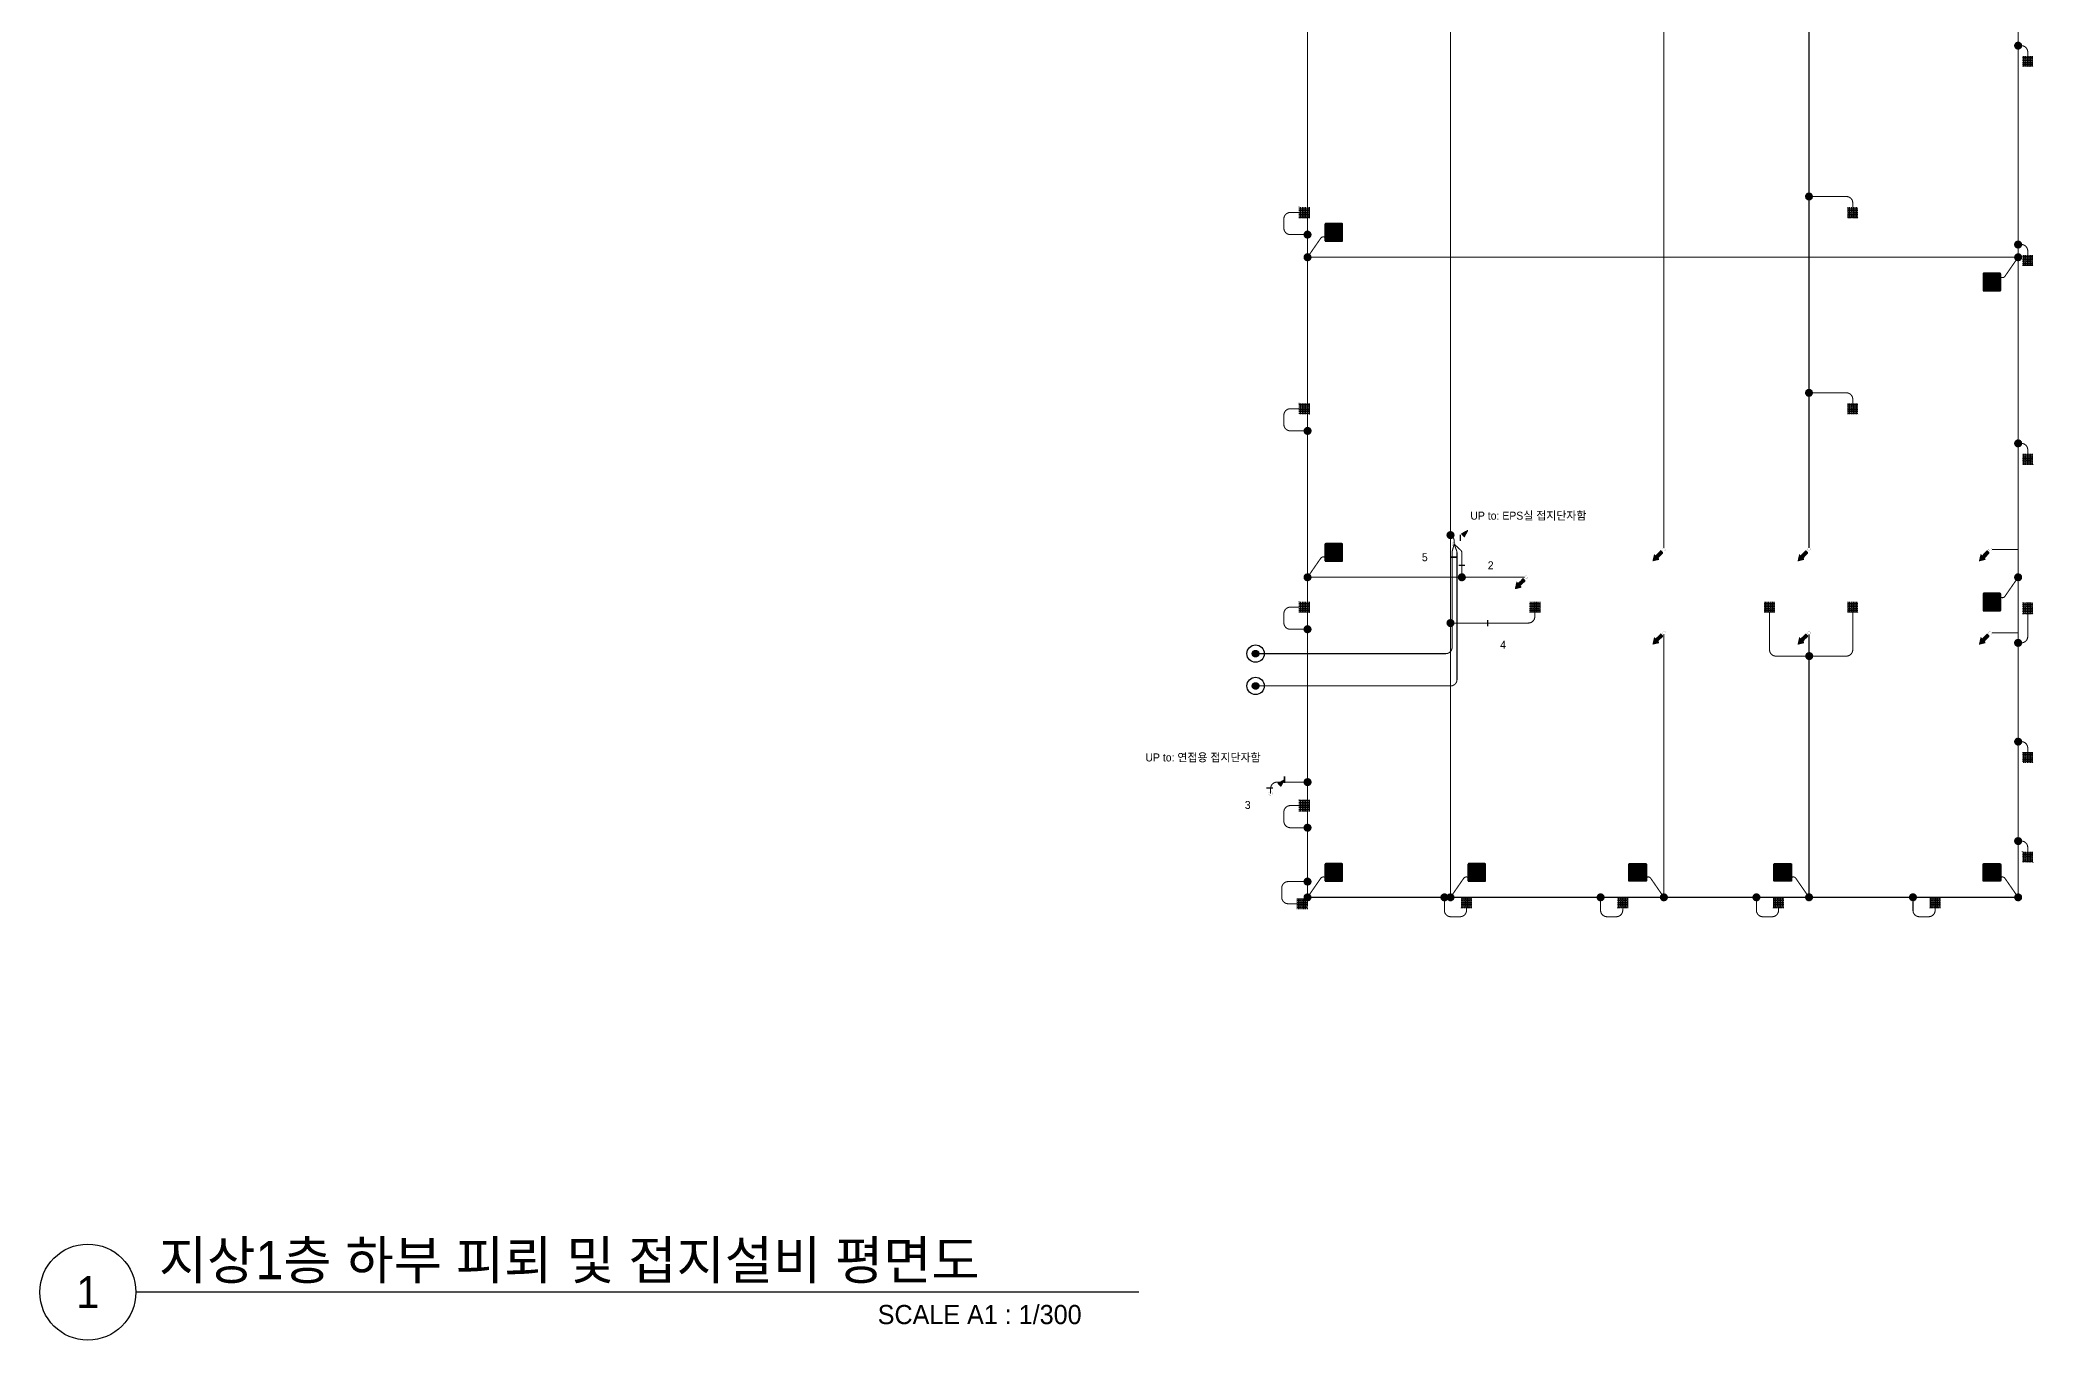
# Model space of a CAD drawing. Header units: millimetres. Extents: x 81900 to 502050, y -708375 to 1238700.
# Drawn here: x 86299 to 179707, y -525750 to -464805 of the extents above; entities that cross this region are included whole.
import ezdxf
from ezdxf.enums import TextEntityAlignment as Align

# ---------------------------------------------------------------- set-up
doc = ezdxf.new("R2010")
doc.units = ezdxf.units.MM
doc.header["$LTSCALE"] = 150
doc.set_wipeout_variables(frame=1)
for name, pattern in [('AM_ISO09W050', [22.5, 12, -1.5, 3, -1.5, 3, -1.5]), ('C2', [18.5, 13.5, -2, 1, -2]), ('HID', [2.3, 1.5, -0.8])]:
    doc.linetypes.add(name, pattern=pattern)
doc.layers.get('0').update_dxf_attribs({"lineweight": 0})
for name, color, linetype in [('------99 Grounding and Lightning', 3, 'Continuous'), ('------99 Grounding_Mesh', 6, 'Continuous'), ('-----09 E-WIRE-GV', 2, 'Continuous'), ('-----20 General Symbol', 3, 'Continuous'), ('-----29 Indicator', 1, 'Continuous'), ('-----30 Text', 2, 'Continuous'), ('-----41 Drawing Title', 2, 'Continuous')]:
    doc.layers.add(name, color=color, linetype=linetype)
doc.styles.add('ELEC', font='')
doc.styles.get('ELEC').set_extended_font_data('Dotum')

# ---------------------------------------------------------------- blocks, each defined once
blk = doc.blocks.new('구조체접속')
h = blk.add_hatch()
h.set_pattern_fill('ANGLE', color=1, scale=200)
h.set_pattern_definition([(0, (0, 0), (0, 55), [40, -15]), (90, (0, 0), (-55, 3e-15), [40, -15])])
h.paths.add_polyline_path([(168, 168), (-168, 168), (-168, -168), (168, -168)])
at = {"color": 1}
for p, q in [((166, 168), (168, 166)), ((-168, -166), (-166, -168))]:
    blk.add_line(p, q, dxfattribs=at)
at = {"color": 1, "const_width": 2}
blk.add_lwpolyline([(168, 168), (-168, 168), (-168, -168), (168, -168)], close=True, dxfattribs=at)
blk = doc.blocks.new('접속점 (본딩)')
h = blk.add_hatch(color=256)
h.dxf.hatch_style = 1
h.paths.add_polyline_path([(125, 0, 1), (-125, 0, 1)])
at = {"const_width": 2}
for points in [[(125, 0, 1), (-125, 0)], [(125, 0, -1), (-125, 0)]]:
    blk.add_lwpolyline(points, format="xyb", dxfattribs=at)
blk = doc.blocks.new('접지봉')
at = {"linetype": 'HID', "ltscale": 200}
h = blk.add_hatch(color=256, dxfattribs=at)
h.dxf.hatch_style = 1
edge = h.paths.add_edge_path()
edge.add_arc((0, 0), 102, 0, 360)
blk.add_circle((0, 0), 271)
blk.add_circle((0, 0), 102, dxfattribs=at)
blk = doc.blocks.new('STS 316 접지판')
blk.add_wipeout([(-254, -276), (-270, -270), (-276, -254), (-276, 254), (-270, 270), (-254, 276), (254, 276), (270, 270), (276, 254), (276, -254), (270, -270), (254, -276)])
h = blk.add_hatch(color=256)
h.dxf.hatch_style = 1
h.set_gradient(color1=(132, 132, 132), color2=(214, 214, 214), tint=1, name='SPHERICAL')
edge = h.paths.add_edge_path()
edge.add_line((-254, 276), (254, 276))
edge.add_arc((254, 254), 22.1, 0, 90, ccw=False)
edge.add_line((276, 254), (276, -254))
edge.add_arc((254, -254), 22.1, 270, 360, ccw=False)
edge.add_line((254, -276), (-254, -276))
edge.add_arc((-254, -254), 22.1, 180, 270, ccw=False)
edge.add_line((-276, -254), (-276, 254))
edge.add_arc((-254, 254), 22.1, 90, 180, ccw=False)
h.paths.add_polyline_path([(-169, 221), (169, 221, -0.668179), (173, 212), (-165, 212, -1.496606)], flags=16)
h.paths.add_polyline_path([(221, 169), (221, -169, -0.668179), (212, -173), (212, 165, -1.496606)], flags=16)
h.paths.add_polyline_path([(-173, -212), (165, -212, -1.496606), (169, -221), (-169, -221, -0.668179)], flags=16)
h.paths.add_polyline_path([(-221, 169, 0.022626), (-52, 0, 1.473564), (-43, 4, 0.045564)], flags=16)
h = blk.add_hatch(color=256)
h.set_gradient(color1=(255, 255, 255), tint=1, name='SPHERICAL')
edge = h.paths.add_edge_path()
edge.add_arc((-232, 232), 22.1, 0, 360)
edge = h.paths.add_edge_path()
edge.add_arc((-78, 249), 16.6, 0, 360)
edge = h.paths.add_edge_path()
edge.add_arc((78, 249), 16.6, 0, 360)
edge = h.paths.add_edge_path()
edge.add_arc((232, 232), 22.1, 0, 360)
edge = h.paths.add_edge_path()
edge.add_arc((249, -77), 16.6, 0, 360)
edge = h.paths.add_edge_path()
edge.add_arc((249, 77), 16.6, 0, 360)
edge = h.paths.add_edge_path()
edge.add_arc((-78, -249), 16.6, 0, 360)
edge = h.paths.add_edge_path()
edge.add_arc((78, -249), 16.6, 0, 360)
edge = h.paths.add_edge_path()
edge.add_arc((232, -232), 22.1, 0, 360)
edge = h.paths.add_edge_path()
edge.add_arc((-232, -232), 22.1, 0, 360)
edge = h.paths.add_edge_path()
edge.add_arc((-249, -77), 16.6, 0, 360)
edge = h.paths.add_edge_path()
edge.add_arc((-249, 77), 16.6, 0, 360)
edge = h.paths.add_edge_path()
edge.add_arc((0, 0), 22.1, 0, 360)
h = blk.add_hatch(color=256)
h.set_gradient(color1=(255, 255, 255), tint=1, name='SPHERICAL')
edge = h.paths.add_edge_path()
edge.add_arc((-249, -77), 16.6, 0, 360)
edge = h.paths.add_edge_path()
edge.add_arc((-249, 77), 16.6, 0, 360)
edge = h.paths.add_edge_path()
edge.add_arc((-232, 232), 22.1, 0, 360)
edge = h.paths.add_edge_path()
edge.add_arc((-78, 249), 16.6, 0, 360)
edge = h.paths.add_edge_path()
edge.add_arc((78, 249), 16.6, 0, 360)
edge = h.paths.add_edge_path()
edge.add_arc((0, 0), 22.1, 0, 360)
edge = h.paths.add_edge_path()
edge.add_arc((232, 232), 22.1, 0, 360)
h = blk.add_hatch(color=256)
h.set_gradient(color1=(132, 132, 132), one_color=1, tint=1, name='SPHERICAL')
edge = h.paths.add_edge_path()
edge.add_arc((0, 0), 22.1, 0, 360)
for points in [[(-254, 276), (254, 276, -0.414214), (276, 254), (276, -254, -0.414214), (254, -276), (-254, -276, -0.414214), (-276, -254), (-276, 254, -0.414214), (-254, 276, 0.033225)], [(-221, -169), (-221, 169, -0.668179), (-212, 173), (-43, 4, -0.414214), (-43, -4), (-212, -173, -0.668179), (-221, -169, -0.016281)], [(-169, 221), (169, 221, -0.668179), (173, 212), (4, 43, -0.414214), (-4, 43), (-173, 212, -0.668179), (-169, 221, -0.016281)], [(221, -169), (221, 169, 0.668179), (212, 173), (43, 4, 0.414214), (43, -4), (212, -173, 0.668179), (221, -169, 0.016281)], [(-169, -221), (169, -221, 0.668179), (173, -212), (4, -43, 0.414214), (-4, -43), (-173, -212, 0.668179), (-169, -221, 0.016281)]]:
    blk.add_lwpolyline(points, format="xyb")
for centre, radius in [((-249, 77), 16.6), ((-232, 232), 22.1), ((-78, 249), 16.6), ((0, 0), 22.1), ((78, 249), 16.6), ((232, 232), 22.1), ((249, 77), 16.6), ((-249, -77), 16.6), ((-232, -232), 22.1), ((-78, -249), 16.6), ((78, -249), 16.6), ((232, -232), 22.1), ((249, -77), 16.6)]:
    blk.add_circle(centre, radius)
blk = doc.blocks.new('A$Ccb354d3c')
at = {"layer": '------99 Grounding_Mesh', "xscale": 1.5, "yscale": 1.5, "zscale": 1.5}
for name, p in [('접속점 (본딩)', (0, 0)), ('STS 316 접지판', (1232, -1164))]:
    blk.add_blockref(name, p, dxfattribs=at)
at = {"layer": '------99 Grounding_Mesh', "linetype": 'AM_ISO09W050', "ltscale": 0.12, "const_width": 50}
blk.add_lwpolyline([(619, -893), (0, 0)], dxfattribs=at)
blk.add_lwpolyline([(619, -893, 0.714131), (884, -816)], format="xyb", dxfattribs=at)
blk = doc.blocks.new('입상입하1')
h = blk.add_hatch()
h.set_pattern_fill('ANSI31', color=256, scale=50, angle=135)
h.set_pattern_definition([(180, (845993.8846, 610394.13), (-1e-14, -6.25), [])])
h.paths.add_polyline_path([(432, 432), (321, 228), (229, 321)])
at = {"const_width": 3.93}
blk.add_lwpolyline([(0, 61, -1), (0, -61, -1), (0, 61)], format="xyb", dxfattribs=at)
for points in [[(43, 43), (275, 275)], [(434, 433), (322, 227), (229, 321), (434, 433)]]:
    blk.add_lwpolyline(points, dxfattribs=at)
blk = doc.blocks.new('입상입하2')
h = blk.add_hatch()
h.set_pattern_fill('ANSI31', color=256, scale=100, angle=135)
h.set_pattern_definition([(180, (0, 0), (-2e-14, -12.5), [])])
h.paths.add_polyline_path([(326, 242), (377, 192), (433, 433), (192, 377), (242, 326), (39, 124), (124, 39)])
at = {"const_width": 3.93}
blk.add_lwpolyline([(0, 61, -1), (0, -61, -1), (0, 61)], format="xyb", dxfattribs=at)
blk.add_lwpolyline([(377, 192), (326, 242), (124, 39), (39, 124), (242, 326), (192, 377), (433, 433)], close=True, dxfattribs=at)

msp = doc.modelspace()

# ---------------------------------------------------------------- linework, layer by layer
at = {"layer": '------99 Grounding_Mesh', "linetype": 'AM_ISO09W050', "const_width": 50, "elevation": 0}
for points in [[(152404, -402995), (152404, -504995)], [(179002, -424669), (179005, -504995)], [(145704, -459995), (145704, -504995)], [(162404, -461169), (162404, -488621)], [(169204, -461169), (169204, -488621)], [(145705, -474995), (179004, -474995)], [(177777, -488695), (179005, -488695)], [(162404, -492669), (162404, -504995)], [(169204, -492669), (169204, -504995)], [(177777, -492595), (179005, -492595)], [(145705, -504995), (179004, -504995)]]:
    msp.add_lwpolyline(points, dxfattribs=at)
at = {"layer": '-----09 E-WIRE-GV', "color": 4, "linetype": 'C2', "ltscale": 0.1, "const_width": 50}
for points in [[(179454, -465573), (179454, -465378, 0.414214), (179154, -465078), (179004, -465078)], [(171254, -472643), (171254, -472448, 0.414214), (170954, -472148), (169204, -472148)], [(145302, -472895), (144896, -472895, 0.414214), (144596, -473195), (144596, -473632, 0.414214), (144896, -473932), (145704, -473932)], [(179454, -474893), (179454, -474698, 0.414214), (179154, -474398), (179004, -474398)], [(171254, -481843), (171254, -481648, 0.414214), (170954, -481348), (169204, -481348)], [(145302, -482095), (144896, -482095, 0.414214), (144596, -482395), (144596, -482832, 0.414214), (144896, -483132), (145704, -483132)], [(179454, -484213), (179454, -484018, 0.414214), (179154, -483718), (179004, -483718)], [(145302, -491395), (144896, -491395, 0.414214), (144596, -491695), (144596, -492132, 0.414214), (144896, -492432), (145704, -492432)], [(167354, -491642), (167354, -493389, 0.414214), (167654, -493689), (169328, -493689)], [(171254, -491642), (171254, -493389, -0.414214), (170954, -493689), (169328, -493689)], [(179454, -498193), (179454, -497998, 0.414214), (179154, -497698), (179004, -497698)], [(145302, -500695), (144896, -500695, 0.414214), (144596, -500995), (144596, -501432, 0.414214), (144896, -501732), (145704, -501732)], [(179454, -502853), (179454, -502658, 0.414214), (179154, -502358), (179004, -502358)], [(145202, -505295), (144796, -505295, -0.414214), (144496, -504995), (144496, -504558, -0.414214), (144796, -504258), (145704, -504258)]]:
    msp.add_lwpolyline(points, format="xyb", dxfattribs=at)
at = {"layer": '-----09 E-WIRE-GV', "color": 2, "linetype": 'C2', "ltscale": 0.3, "const_width": 50}
for points in [[(143268, -495087), (152408, -495087, 0.414214), (152708, -494787), (152708, -488849, 0.089446), (152689, -488744), (152574, -488435)], [(143268, -493574), (152180, -493574, 0.414214), (152480, -493274), (152480, -488834, -0.063965), (152489, -488758), (152574, -488435)]]:
    msp.add_lwpolyline(points, format="xyb", dxfattribs=at)
at = {"layer": '-----09 E-WIRE-GV', "color": 1, "linetype": 'C2', "ltscale": 0.3, "const_width": 50}
for points in [[(152574, -488435), (152574, -488290, 0.28826), (152404, -488019, 0.28826)], [(152936, -489995), (152936, -488865, 0.089446), (152917, -488760), (152574, -488435)]]:
    msp.add_lwpolyline(points, format="xyb", dxfattribs=at)
at = {"layer": '-----09 E-WIRE-GV', "color": 4, "linetype": 'C2', "ltscale": 0.1, "const_width": 50, "elevation": 0}
for points in [[(156354, -491647), (156354, -491839, -0.414214), (156054, -492139), (152404, -492139)], [(179454, -491702), (179454, -492768, -0.414214), (179154, -493068), (179004, -493068)], [(153154, -505497), (153154, -505604, -0.414214), (152854, -505904), (152417, -505904, -0.414214), (152117, -505604), (152117, -504995)], [(160474, -505497), (160474, -505604, -0.414214), (160174, -505904), (159737, -505904, -0.414214), (159437, -505604), (159437, -504995)], [(167777, -505497), (167777, -505604, -0.414214), (167477, -505904), (167040, -505904, -0.414214), (166740, -505604), (166740, -504995)], [(175114, -505497), (175114, -505604, -0.414214), (174814, -505904), (174377, -505904, -0.414214), (174077, -505604), (174077, -504995)]]:
    msp.add_lwpolyline(points, format="xyb", dxfattribs=at)
at = {"layer": '-----09 E-WIRE-GV', "color": 3, "linetype": 'C2', "ltscale": 0.3, "const_width": 50}
msp.add_lwpolyline([(143974, -500130), (143974, -499896, -0.414214), (144274, -499596), (145704, -499596)], format="xyb", dxfattribs=at)
at = {"layer": '-----29 Indicator'}
for points in [[(153245, -487134, 0, 0, 0), (152861, -487134, 0, 0, 0), (152861, -487998, 64.2, 64.2, 0), (152861, -488298, 0, 0, 0)], [(144240, -498467, 0, 0, 0), (144624, -498467, 0, 0, 0), (144624, -499330, 64.2, 64.2, 0), (144624, -499631, 0, 0, 0)]]:
    msp.add_lwpolyline(points, format="xyseb", dxfattribs=at)
at = {"layer": '-----41 Drawing Title', "color": 7}
msp.add_line((137801, -523500), (90799, -523500), dxfattribs=at)
msp.add_circle((88549, -523500), 2250, dxfattribs=at)

# ---------------------------------------------------------------- block references
at = {"layer": '------99 Grounding and Lightning', "yscale": 1.5, "zscale": 1.5}
for name, p, xscale, rotation in [('접속점 (본딩)', (179004, -465078), -1.5, 180), ('구조체접속', (179454, -465825), 1.5, 89.99999999999999), ('구조체접속', (145554, -472895), 1.5, 269.9999999999999), ('접속점 (본딩)', (169204, -472148), -1.5, 180), ('구조체접속', (171254, -472895), 1.5, 269.9999999999999), ('접속점 (본딩)', (145704, -473932), -1.5, 270), ('접속점 (본딩)', (179004, -474398), -1.5, 180), ('구조체접속', (179454, -475145), 1.5, 89.99999999999999), ('구조체접속', (145554, -482095), 1.5, 269.9999999999999), ('접속점 (본딩)', (169204, -481348, 0), -1.5, 180), ('구조체접속', (171254, -482095), 1.5, 269.9999999999999), ('접속점 (본딩)', (145704, -483132), -1.5, 270), ('접속점 (본딩)', (179004, -483718), -1.5, 180), ('구조체접속', (179454, -484465), 1.5, 89.99999999999999), ('접속점 (본딩)', (152404, -488019), 1.5, 90.00000000000001), ('접속점 (본딩)', (152936, -489995), -1.5, 270), ('구조체접속', (145554, -491395), 1.5, 269.9999999999999), ('구조체접속', (156354, -491395), 1.5, 269.9999999999999), ('구조체접속', (167354, -491395), 1.5, 269.9999999999999), ('구조체접속', (171254, -491395), 1.5, 269.9999999999999), ('구조체접속', (179454, -491455), 1.5, 89.99999999999999), ('접속점 (본딩)', (145704, -492432), -1.5, 270), ('접속점 (본딩)', (152404, -492139), -1.5, 270), ('접지봉', (143268, -493574), 1.5, 90), ('접속점 (본딩)', (179004, -493068), -1.5, 180), ('접속점 (본딩)', (169213, -493689), -1.5, 180), ('접지봉', (143268, -495087), 1.5, 90), ('접속점 (본딩)', (179004, -497698), -1.5, 180), ('구조체접속', (179454, -498445), 1.5, 89.99999999999999), ('접속점 (본딩)', (145704, -499596), -1.5, 270), ('구조체접속', (145554, -500695), 1.5, 269.9999999999999), ('접속점 (본딩)', (145704, -501732), -1.5, 270), ('접속점 (본딩)', (179004, -502358), -1.5, 180), ('구조체접속', (179454, -503105), 1.5, 89.99999999999999), ('접속점 (본딩)', (145704, -504258), 1.5, 270)]:
    msp.add_blockref(name, p, dxfattribs=dict(at, xscale=xscale, rotation=rotation))
at = {"layer": '------99 Grounding and Lightning', "xscale": 1.5, "yscale": 1.5, "zscale": 1.5}
for name, p in [('구조체접속', (145454, -505295)), ('접속점 (본딩)', (152117, -504995)), ('구조체접속', (153154, -505245)), ('접속점 (본딩)', (159437, -504995)), ('구조체접속', (160474, -505245)), ('접속점 (본딩)', (166740, -504995)), ('구조체접속', (167777, -505245)), ('접속점 (본딩)', (174077, -504995)), ('구조체접속', (175114, -505245))]:
    msp.add_blockref(name, p, dxfattribs=at)
at = {"layer": '-----20 General Symbol', "xscale": 1.2, "yscale": 1.2, "zscale": 1.2, "rotation": 180}
for p in [(162404, -488695), (169204, -488695), (177704, -488695), (155954, -489995), (162404, -492595), (169204, -492595), (177704, -492595)]:
    msp.add_blockref('입상입하2', p, dxfattribs=at)
at = {"layer": '-----20 General Symbol', "xscale": 1.5, "yscale": 1.5, "zscale": 1.5}
msp.add_blockref('입상입하1', (143974, -500130), dxfattribs=at)

# ---------------------------------------------------------------- texts
at = {"layer": '-----41 Drawing Title', "color": 2, "style": 'ELEC'}
msp.add_text('지상1층 하부 피뢰 및 접지설비 평면도', height=1800, dxfattribs=at).set_placement((91879, -522900))
at = {"layer": '-----41 Drawing Title', "color": 7, "style": 'ELEC'}
msp.add_text('1', height=1500, dxfattribs=at).set_placement((88549, -523500), align=Align.MIDDLE)
at = {"layer": '-----41 Drawing Title', "style": 'ELEC'}
msp.add_text('SCALE A1 : 1/300', height=900, dxfattribs=at).set_placement((135117, -525000), align=Align.RIGHT)

# ---------------------------------------------------------------- wipeouts: each hides what was drawn before it
for points in [[(153949, -489633), (153949, -489227), (154301, -489024), (154652, -489227), (154652, -489633), (154301, -489835)], [(154532, -493356), (154532, -492950), (154883, -492747), (155235, -492950), (155235, -493356), (154883, -493559)], [(142563, -500865), (142563, -500460), (142915, -500257), (143266, -500460), (143266, -500865), (142915, -501068)]]:
    msp.add_wipeout(points).dxf.layer = '-----29 Indicator'

# ---------------------------------------------------------------- next in the draw order: linework, layer by layer
at = {"layer": '------99 Grounding_Mesh', "linetype": 'AM_ISO09W050', "const_width": 50, "elevation": 0}
msp.add_lwpolyline([(145704, -489995), (155880, -489995)], dxfattribs=at)
at = {"layer": '-----29 Indicator'}
msp.add_lwpolyline([(153949, -489430, 0, 0, 0), (153086, -489430, 64.2, 64.2, 0), (152786, -489430, 0, 0, 0)], format="xyseb", dxfattribs=at)
at = {"layer": '-----29 Indicator', "elevation": 0}
for points in [[(154532, -493153, 0, 0, 0), (154148, -493153, 0, 0, 0), (154148, -492290, 64.2, 64.2, 0), (154148, -491989, 0, 0, 0)], [(142915, -500257, 0, 0, 0), (142915, -499873, 0, 0, 0), (143778, -499873, 64.2, 64.2, 0), (144078, -499873, 0, 0, 0)]]:
    msp.add_lwpolyline(points, format="xyseb", dxfattribs=at)

# ---------------------------------------------------------------- next in the draw order: block references
at = {"layer": '-----09 E-WIRE-GV', "xscale": -1, "rotation": 180}
for p in [(145704, -474995), (145704, -504995), (152404, -504995)]:
    msp.add_blockref('A$Ccb354d3c', p, dxfattribs=at)
at = {"layer": '-----09 E-WIRE-GV', "xscale": -1}
for p in [(179004, -474995), (179004, -489995)]:
    msp.add_blockref('A$Ccb354d3c', p, dxfattribs=at)
at = {"layer": '-----09 E-WIRE-GV', "rotation": 180}
for p in [(162404, -504995, 0), (169204, -504995), (179004, -504995)]:
    msp.add_blockref('A$Ccb354d3c', p, dxfattribs=at)

# ---------------------------------------------------------------- next in the draw order: texts
at = {"layer": '-----30 Text', "style": 'ELEC'}
for s, p in [('2', (154150, -489433)), ('4', (154732, -493156)), ('3', (142764, -500666))]:
    msp.add_text(s, height=375, dxfattribs=at).set_placement(p, align=Align.MIDDLE_LEFT)

# ---------------------------------------------------------------- next in the draw order: wipeouts: each hides what was drawn before it
for points in [[(159441, -486759), (153245, -486759), (153245, -487509), (159441, -487509)], [(150862, -489255), (150862, -488849), (151213, -488646), (151564, -488849), (151564, -489255), (151213, -489458)], [(138044, -498092), (144240, -498092), (144240, -498842), (138044, -498842)]]:
    msp.add_wipeout(points).dxf.layer = '-----29 Indicator'

# ---------------------------------------------------------------- next in the draw order: linework, layer by layer
at = {"layer": '-----29 Indicator', "elevation": 0}
msp.add_lwpolyline([(151564, -489052, 0, 0, 0), (152427, -489052, 64.2, 64.2, 0), (152728, -489052, 0, 0, 0)], format="xyseb", dxfattribs=at)

# ---------------------------------------------------------------- next in the draw order: block references
at = {"layer": '-----09 E-WIRE-GV', "xscale": -1, "rotation": 180}
msp.add_blockref('A$Ccb354d3c', (145704, -489995), dxfattribs=at)
at = {"layer": '-----20 General Symbol', "xscale": 1.5, "yscale": 1.5, "zscale": 1.5}
msp.add_blockref('입상입하1', (152574, -488435), dxfattribs=at)

# ---------------------------------------------------------------- next in the draw order: texts
at = {"layer": '-----30 Text', "style": 'ELEC'}
for s, p in [('UP to: EPS실 접지단자함', (153333, -487107)), ('5', (151062, -489055)), ('UP to: 연접용 접지단자함', (138106, -498439))]:
    msp.add_text(s, height=375, dxfattribs=at).set_placement(p, align=Align.MIDDLE_LEFT)

doc.saveas('drawing.dxf')
